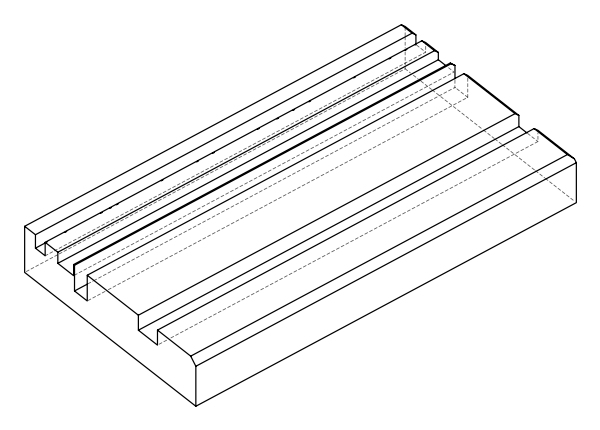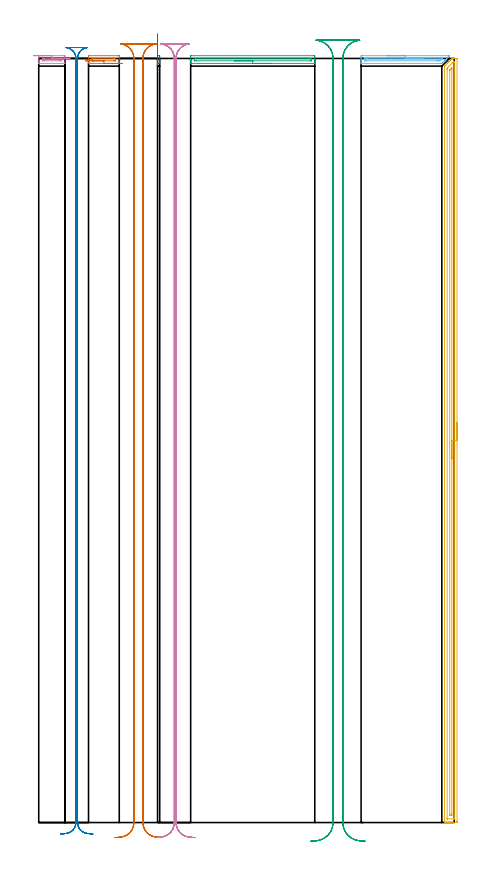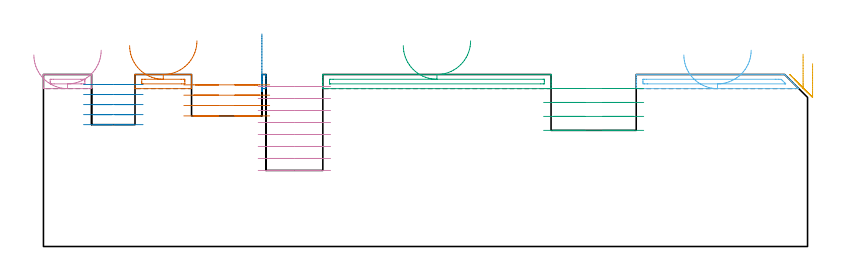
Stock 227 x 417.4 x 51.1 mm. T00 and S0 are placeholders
(PLAN: 10 operations, 4 tool changes, 51.6 min)
(1 AREA_MILL | FG_CHAMFER_SURFACE | UGT0205_001 | 0.43 min | 200 mm3)
(2 AREA_MILL_1 | FG_CHAMFER_SURFACE_1 | UGT0205_001 | 0.18 min | 62 mm3)
(3 AREA_MILL_2 | FG_CHAMFER_SURFACE_2 | UGT0205_001 | 1.25 min | 648 mm3)
(4 AREA_MILL_3 | FG_CHAMFER_SURFACE_3 | UGT0205_001 | 0.39 min | 153 mm3)
(5 AREA_MILL_4 | FG_CHAMFER_SURFACE_4 | UGT0205_001 | 10.17 min | 9648 mm3)
(6 AREA_MILL_5 | FG_CHAMFER_SURFACE_5 | UGT0205_001 | 0.91 min | 429 mm3)
(7 MILL_RECTANGULAR_SLOT | SLOT_RECTANGULAR | UGT0201_008 | Follow Part, ap 4, ae 75% | 7.32 min | 107254 mm3)
(8 MILL_RECTANGULAR_SLOT_1 | SLOT_RECTANGULAR_1 | NXT0201_011 | Follow Part, ap 3, ae 75% | 8.94 min | 80194 mm3)
(9 MILL_RECTANGULAR_SLOT_2 | SLOT_RECTANGULAR_2 | UGT0201_104 | Follow Part, ap 5, ae 75% | 7.46 min | 175250 mm3)
(10 MILL_RECTANGULAR_SLOT_3 | SLOT_RECTANGULAR_3 | UGT0201_008 | Follow Part, ap 4, ae 75% | 14.58 min | 200995 mm3)
(TOOL UGT0205_001 | Chamfer Mill 20 x 3 x 45 deg. | D20 FL50 Z2)
(TOOL UGT0201_008 | End Mill 16 mm | D16 FL32 Z4)
(TOOL NXT0201_011 | ENDMILL 12mm [2P460-1200-NA 1630] | D12 FL38 Z6)
(TOOL UGT0201_104 | End Mill 20 mm | D20 FL22 Z2)
(OP 1 AREA_MILL)
G17 G21 G94 G90
T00 M6
G54
G17 G0 G90 X45.6 Y414.7 S1061 M3
G43 Z61.1 H0
G94 G1 X45.562 Z60.228 F250.
X45.448 Z59.363
X45.259 Z58.512
X44.997 Z57.68
X44.663 Z56.874
X44.26 Z56.1
X43.792 Z55.364
X43.26 Z54.672
X42.671 Z54.029
X42.028 Z53.439
X41.336 Z52.908
X40.6 Z52.44
X39.826 Z52.037
X39.02 Z51.703
X38.188 Z51.441
X37.337 Z51.252
X36.472 Z51.138
X35.6 Z51.1
X27.22
X27.21 Y414.705 Z51.094
X27.2 Y414.731 Z51.067
Y418.893 Z46.907
X27.22 Y418.9 Z46.9
X43.716
X43.98 Y418.895 Z46.905
X44. Y418.893 Z46.907
X43.999 Y414.73 Z51.069
X43.99 Y414.705 Z51.094
X43.98 Y414.7 Z51.1
X35.6
Y416.114 Z49.686
X30.307
X30.117
X29.425 Y416.117 Z49.683
X29.23 Y416.119 Z49.681
X29.208 Y416.123 Z49.677
X29.206 Y416.127 Z49.673
X29.201 Y416.147 Z49.653
X29.2 Y416.8 Z49.
X29.201 Y417.023 Z48.777
X29.205 Y417.246 Z48.554
X29.21 Y417.395 Z48.405
X29.218 Y417.479 Z48.321
X29.253 Y417.481 Z48.319
X29.425 Y417.484 Z48.316
X29.616 Y417.485 Z48.315
X41.083 Y417.486 Z48.314
X41.775 Y417.483 Z48.317
X41.97 Y417.481 Z48.319
X41.992 Y417.477 Z48.323
X41.994 Y417.473 Z48.327
X41.999 Y417.453 Z48.347
X42. Y416.8 Z49.
X41.999 Y416.577 Z49.223
X41.995 Y416.354 Z49.446
X41.99 Y416.205 Z49.595
X41.982 Y416.121 Z49.679
X41.947 Y416.119 Z49.681
X41.775 Y416.116 Z49.684
X41.584 Y416.115 Z49.685
X40.893 Y416.114 Z49.686
X35.6
X34.728 Z49.724
X33.864 Z49.838
X33.012 Z50.026
X32.18 Z50.289
X31.374 Z50.623
X30.6 Z51.025
X29.864 Z51.494
X29.172 Z52.025
X28.529 Z52.615
X27.94 Z53.258
X27.409 Z53.95
X26.94 Z54.686
X26.537 Z55.46
X26.203 Z56.266
X25.941 Z57.098
X25.752 Z57.949
X25.638 Z58.814
X25.6 Z59.686
G0 Z61.1
M5
M2
(OP 2 AREA_MILL_1)
G17 G21 G94 G90
T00 M6
G54
G17 G0 G90 X64.9 Y416.779 S1061 M3
G43 Z63.14 H0
G94 G1 Y416.191 Z62.496 F250.
Y415.661 Z61.803
Y415.193 Z61.067
Y414.791 Z60.293
Y414.458 Z59.486
Y414.197 Z58.654
Y414.009 Z57.802
Y413.897 Z56.937
Y413.86 Z56.065
Y413.899 Z55.194
Y414.014 Z54.329
Y414.204 Z53.477
Y414.467 Z52.646
Y414.802 Z51.84
Y415.206 Z51.067
Y415.676 Z50.332
Y416.208 Z49.64
Y416.798 Z48.998
Y417.976 Z47.821
X64.904 Y418.549 Z47.246
X64.91 Y418.892 Z46.903
X65.145 Y418.897 Z46.9
X65.5 Y418.9
X65.855 Y418.897
X66.09 Y418.892 Z46.903
X66.1 Y418.549 Z47.246
Y417.976 Z47.821
Y417.674 Z48.122
Y415.926 Z49.869
Y415.322 Z50.477
Y414.942 Z50.857
X66.098 Y414.82 Z50.972
X66.09 Y414.702 Z51.088
X65.946 Y414.7 Z51.1
X65.054
X64.91 Y414.702 Z51.088
X64.902 Y414.82 Z50.972
X64.9 Y414.943 Z50.857
Y415.322 Z50.477
Y415.926 Z49.869
Y416.227 Z49.569
Y416.798 Z48.998
Y417.441 Z48.409
Y418.133 Z47.878
Y418.869 Z47.409
Y419.643 Z47.006
Y420.449 Z46.672
Y421.281 Z46.41
Y422.133 Z46.221
Y422.997 Z46.107
Y423.869 Z46.069
Y424.741 Z46.107
Y425.606 Z46.221
Y426.457 Z46.41
Y427.289 Z46.672
Y428.095 Z47.006
Y428.869 Z47.409
Y429.605 Z47.878
Y430.297 Z48.409
Y430.94 Z48.998
G0 Z61.1
M5
M2
(OP 3 AREA_MILL_2)
G17 G21 G94 G90
T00 M6
G54
G17 G0 G90 X126.9 Y414.7 S1061 M3
G43 Z61.1 H0
G94 G1 X126.862 Z60.228 F250.
X126.748 Z59.363
X126.559 Z58.512
X126.297 Z57.68
X125.963 Z56.874
X125.56 Z56.1
X125.092 Z55.364
X124.56 Z54.672
X123.971 Z54.029
X123.328 Z53.439
X122.636 Z52.908
X121.9 Z52.44
X121.126 Z52.037
X120.32 Z51.703
X119.488 Z51.441
X118.636 Z51.252
X117.772 Z51.138
X116.9 Z51.1
X83.114
X83.01 Y414.703 Z51.089
X83.002 Y414.788 Z51.004
X83. Y414.88 Z50.918
Y415.5 Z50.299
Y416.351 Z49.447
Y416.8 Z48.996
Y417.024 Z48.773
Y417.674 Z48.123
Y417.898 Z47.899
X83.005 Y418.549 Z47.245
X83.01 Y418.891 Z46.903
X83.206 Y418.896 Z46.901
X83.559 Y418.9 Z46.9
X150.241 Y418.899 Z46.901
X150.594 Y418.896
X150.79 Y418.891 Z46.903
X150.8 Y418.549 Z47.245
Y417.898 Z47.899
Y417.674 Z48.123
Y417.024 Z48.773
Y416.8 Z48.996
Y416.351 Z49.447
Y414.88 Z50.918
X150.798 Y414.788 Z51.004
X150.79 Y414.703 Z51.089
X150.686 Y414.7 Z51.1
X116.9
Y416.114 Z49.686
X86.034
X85.337 Y416.116 Z49.684
X85.141 Y416.118 Z49.682
X85.03 Y416.121 Z49.679
X85.01 Y416.157 Z49.643
X85.004 Y416.253 Z49.547
X85.002 Y416.8 Z49.
Y417.129 Z48.671
X85.01 Y417.461 Z48.339
X85.018 Y417.48 Z48.32
X85.033 Y417.482 Z48.318
X85.075 Y417.484 Z48.316
X85.162 Y417.485 Z48.315
X85.337 Y417.486 Z48.314
X147.766
X148.463 Y417.484 Z48.316
X148.659 Y417.482 Z48.318
X148.77 Y417.479 Z48.321
X148.79 Y417.443 Z48.357
X148.796 Y417.347 Z48.453
X148.798 Y416.8 Z49.
Y416.471 Z49.329
X148.79 Y416.139 Z49.661
X148.782 Y416.12 Z49.68
X148.767 Y416.118 Z49.682
X148.725 Y416.116 Z49.684
X148.638 Y416.115 Z49.685
X148.463 Y416.114 Z49.686
X116.9
X116.028 Z49.724
X115.164 Z49.838
X114.312 Z50.026
X113.48 Z50.289
X112.674 Z50.623
X111.9 Z51.025
X111.164 Z51.494
X110.472 Z52.025
X109.829 Z52.615
X109.24 Z53.258
X108.708 Z53.95
X108.24 Z54.686
X107.837 Z55.46
X107.503 Z56.266
X107.241 Z57.098
X107.052 Z57.949
X106.938 Z58.814
X106.9 Z59.686
G0 Z61.1
M5
M2
(OP 4 AREA_MILL_3)
G17 G21 G94 G90
T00 M6
G54
G17 G0 G90 X-2.85 Y418.9 S1061 M3
G43 Z61.1 H0
Z56.9
G94 G1 X-2.812 Z56.028 F250.
X-2.698 Z55.164
X-2.509 Z54.312
X-2.247 Z53.48
X-1.913 Z52.674
X-1.51 Z51.9
X-1.042 Z51.164
X-0.51 Z50.472
X0.079 Z49.829
X0.722 Z49.24
X1.414 Z48.709
X2.15 Z48.24
X2.924 Z47.837
X3.73 Z47.503
X4.562 Z47.241
X5.414 Z47.052
X6.278 Z46.938
X7.15 Z46.9
X13.791
X14.057 Y418.898 Z46.902
X14.299 Y418.891 Z46.906
X14.3 Y418.678 Z47.12
Y418.549 Z47.249
X14.299 Y414.803 Z50.995
X14.29 Y414.704 Z51.091
X14.234 Y414.7 Z51.1
X0.066
X0.01 Y414.704 Z51.09
X0. Y414.804 Z50.994
Y418.678 Z47.12
X0.001 Y418.891 Z46.906
X0.244 Y418.9 Z46.9
X7.15
Y417.486 Z48.314
X11.135
X11.326
X12.02 Y417.484 Z48.316
X12.216 Y417.482 Z48.318
X12.286 Y417.479 Z48.321
X12.29 Y417.457 Z48.343
X12.297 Y417.401 Z48.399
X12.299 Y416.8 Z49.
X12.3 Y416.524 Z49.276
X12.297 Y416.248 Z49.552
X12.294 Y416.169 Z49.631
X12.29 Y416.125 Z49.675
X12.278 Y416.121 Z49.679
X12.194 Y416.118 Z49.682
X12.02 Y416.115 Z49.685
X11.829 Y416.114 Z49.686
X11.135
X2.974
X2.28 Y416.116 Z49.684
X2.084 Y416.118 Z49.682
X2.014 Y416.121 Z49.679
X2.01 Y416.143 Z49.657
X2.003 Y416.199 Z49.601
X2.001 Y416.8 Z49.
X2. Y417.076 Z48.724
X2.003 Y417.352 Z48.448
X2.006 Y417.431 Z48.369
X2.01 Y417.475 Z48.325
X2.022 Y417.479 Z48.321
X2.106 Y417.482 Z48.318
X2.28 Y417.485 Z48.315
X2.471 Y417.486 Z48.314
X3.165
X7.15
X8.022 Z48.352
X8.886 Z48.466
X9.738 Z48.655
X10.57 Z48.917
X11.376 Z49.251
X12.15 Z49.654
X12.886 Z50.123
X13.578 Z50.654
X14.221 Z51.243
X14.81 Z51.886
X15.342 Z52.579
X15.81 Z53.314
X16.213 Z54.088
X16.547 Z54.894
X16.809 Z55.726
X16.998 Z56.578
X17.112 Z57.443
X17.15 Z58.314
G0 Z61.1
M5
M2
(OP 5 AREA_MILL_4)
G17 G21 G94 G90
T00 M6
G54
G17 G0 G90 X228.5 Y218.7 S1061 M3
G43 Z61.1 H0
Z54.3
G94 G1 Y218.662 Z53.428 F250.
Y218.548 Z52.564
Y218.359 Z51.712
Y218.097 Z50.88
Y217.763 Z50.074
Y217.36 Z49.3
Y216.892 Z48.564
Y216.36 Z47.872
Y215.771 Z47.229
Y215.128 Z46.64
Y214.436 Z46.108
Y213.7 Z45.64
Y212.926 Z45.237
Y212.12 Z44.903
Y211.288 Z44.641
Y210.436 Z44.452
Y209.572 Z44.338
Y208.7 Z44.3
Y1.157
X228.499 Y0.614 Z44.301
X228.497 Y0.268 Z44.302
X228.493 Y0.01 Z44.304
X228.158 Y0. Z44.639
X224.663 Z48.131
X224.117 Z48.679
X223.79 Z49.006
X223.244 Z49.552
X222.916 Z49.879
X221.957 Z50.843
X221.828 Y0.001 Z50.964
X221.808 Z50.984
X221.702 Y0.01 Z51.088
X221.7 Y0.168 Z51.1
Y412.32
X221.707 Y413.2 Z51.093
X221.717 Y413.214 Z51.083
X222.042 Y413.544 Z50.755
X223.213 Y414.714 Z49.585
X223.353 Y414.855 Z49.443
X223.499 Y415. Z49.299
X223.641 Y415.142 Z49.157
X223.79 Y415.292 Z49.006
X223.945 Y415.446 Z48.853
X224.068 Y415.569 Z48.73
X224.226 Y415.729 Z48.568
X224.748 Y416.249 Z48.051
X224.987 Y416.488 Z47.811
X225.1 Y416.602 Z47.696
X225.537 Y417.037 Z47.263
X225.683 Y417.183 Z47.117
X225.883 Y417.381 Z46.915
X225.908 Y417.398 Z46.889
X225.974 Y417.4 Z46.825
X226.001 Z46.798
X227.612 Z45.184
X228.158 Z44.638
X228.484 Y417.399 Z44.313
X228.491 Y417.396 Z44.306
X228.5 Y417.058 Z44.3
Y208.7
X227.086 Z45.714
X227.085 Y2.603 Z45.715
X227.084 Y2.4 Z45.716
X227.08 Y2.056 Z45.72
X227.079 Y2.02 Z45.721
X227.036 Y2.01 Z45.764
X226.932 Y2.005 Z45.868
X226.801 Y2.001 Z45.999
X223.307 Y2. Z49.493
X223.162 Y2.003 Z49.638
X223.132 Y2.006 Z49.668
X223.123 Y2.01 Z49.677
X223.12 Y2.017 Z49.68
X223.117 Y2.052 Z49.683
X223.115 Y2.197 Z49.685
X223.114 Y411.224 Z49.686
X223.115 Y411.427 Z49.685
X223.121 Y412.111 Z49.679
X223.123 Y412.162 Z49.677
X223.154 Y412.195 Z49.646
X223.272 Y412.321 Z49.528
X223.974 Y413.025 Z48.826
X225.949 Y415. Z46.851
X226.183 Y415.232 Z46.617
X226.261 Y415.306 Z46.539
X226.323 Y415.362 Z46.477
X226.363 Y415.39 Z46.437
X226.41 Y415.392 Z46.39
X226.893 Y415.399 Z45.907
X227.038 Y415.397 Z45.762
X227.068 Y415.394 Z45.732
X227.077 Y415.39 Z45.723
X227.08 Y415.383 Z45.72
X227.083 Y415.349 Z45.717
X227.085 Y415.203 Z45.715
X227.086 Y208.7 Z45.714
X225.672 Z47.128
X225.671 Y4.942 Z47.129
X225.669 Y4.186 Z47.131
X225.667 Y4.053 Z47.133
X225.665 Y4.012 Z47.135
X225.627 Y4.009 Z47.173
X225.537 Y4.006 Z47.263
X224.845 Y4. Z47.955
X224.663 Y4.002 Z48.137
X224.603 Y4.005 Z48.197
X224.555 Y4.01 Z48.245
X224.535 Y4.017 Z48.265
X224.534 Y4.049 Z48.266
X224.53 Y4.186 Z48.27
X224.529 Y4.324 Z48.271
Y410.672
X224.531 Y410.81 Z48.269
X224.535 Y411.084 Z48.265
X224.541 Y411.131 Z48.259
X224.553 Y411.146 Z48.247
X224.585 Y411.182 Z48.215
X224.663 Y411.264 Z48.137
X224.744 Y411.345 Z48.056
X224.827 Y411.427 Z47.973
X225.187 Y411.785 Z47.613
X225.537 Y412.13 Z47.263
X225.633 Y412.222 Z47.167
X225.665 Y412.201 Z47.135
X225.667 Y412.187 Z47.133
X225.671 Y411.427 Z47.129
Y411.29
X225.672 Y208.7 Z47.128
Y207.828 Z47.167
Y206.964 Z47.28
Y206.112 Z47.469
Y205.28 Z47.732
Y204.474 Z48.065
Y203.7 Z48.468
Y202.964 Z48.937
Y202.272 Z49.468
Y201.629 Z50.057
Y201.04 Z50.701
Y200.508 Z51.393
Y200.04 Z52.128
Y199.637 Z52.902
Y199.303 Z53.708
Y199.041 Z54.54
Y198.852 Z55.392
Y198.738 Z56.257
Y198.7 Z57.128
G0 Z61.1
M5
M2
(OP 6 AREA_MILL_5)
G17 G21 G94 G90
T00 M6
G54
G17 G0 G90 X190.25 Y418.9 S1061 M3
G43 Z61.1 H0
Z56.9
G94 G1 X190.288 Z56.028 F250.
X190.402 Z55.164
X190.591 Z54.312
X190.853 Z53.48
X191.187 Z52.674
X191.59 Z51.9
X192.058 Z51.164
X192.589 Z50.472
X193.179 Z49.829
X193.822 Z49.24
X194.514 Z48.709
X195.25 Z48.24
X196.024 Z47.837
X196.83 Z47.503
X197.662 Z47.241
X198.513 Z47.052
X199.378 Z46.938
X200.25 Z46.9
X224.201
X224.364 Y418.897 Z46.903
X224.382 Y418.894 Z46.904
X224.293 Y418.793 Z47.006
X223.831 Y418.331 Z47.469
X223.613 Y418.111 Z47.685
X222.997 Y417.497 Z48.303
X222.941 Y417.441 Z48.358
X222.739 Y417.237 Z48.559
X222.167 Y416.666 Z49.133
X222.051 Y416.551 Z49.248
X221.865 Y416.363 Z49.433
X221.336 Y415.836 Z49.964
X220.716 Y415.215 Z50.583
X220.554 Y415.051 Z50.743
X220.272 Y414.772 Z51.027
X220.201 Y414.706 Z51.092
X219.382 Y414.7 Z51.1
X176.224
X176.11 Y414.703 Z51.089
X176.102 Y414.796 Z50.996
X176.1 Y414.896 Z50.903
Y415.539 Z50.26
Y416.312 Z49.487
Y416.8 Z48.996
Y417.044 Z48.753
Y417.674 Z48.123
Y417.918 Z47.879
X176.104 Y418.549 Z47.245
X176.11 Y418.891 Z46.903
X176.315 Y418.897 Z46.9
X176.669 Y418.9
X200.25
Y417.486 Z48.314
X220.071 Y417.485 Z48.315
X220.272 Y417.484 Z48.316
X220.469 Y417.48 Z48.32
X220.516 Y417.477 Z48.323
X220.495 Y417.454 Z48.346
X220.352 Y417.303 Z48.497
X220.272 Y417.221 Z48.579
X219.618 Y416.568 Z49.232
X219.382 Y416.335 Z49.465
X219.171 Y416.133 Z49.667
X218.492 Y416.119 Z49.681
X218.298 Y416.116 Z49.684
X217.602 Y416.114 Z49.686
X217.41
X179.147
X178.449 Y416.115 Z49.685
X178.254 Y416.117 Z49.683
X178.129 Y416.121 Z49.679
X178.109 Y416.124 Z49.676
X178.105 Y416.139 Z49.661
X178.103 Y416.158 Z49.642
X178.1 Y416.268 Z49.532
X178.101 Y416.8 Z49.
X178.103 Y417.14 Z48.66
X178.11 Y417.478 Z48.322
X178.449 Y417.483 Z48.317
X178.642 Y417.485 Z48.315
X179.339 Y417.486 Z48.314
X179.53
X200.25
X201.121 Z48.352
X201.986 Z48.466
X202.838 Z48.655
X203.67 Z48.917
X204.476 Z49.251
X205.25 Z49.654
X205.986 Z50.123
X206.678 Z50.654
X207.321 Z51.243
X207.91 Z51.886
X208.441 Z52.579
X208.91 Z53.314
X209.313 Z54.088
X209.647 Z54.894
X209.909 Z55.726
X210.098 Z56.578
X210.212 Z57.443
X210.25 Z58.314
G0 Z61.1
M5
M2
(OP 7 MILL_RECTANGULAR_SLOT)
G17 G21 G94 G90
T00 M6
G54
G17 G0 G90 X67.197 Y-8.23 S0 M3
G43 Z61.1 H0
Z48.025
G94 G1 X64.208 Y-7.97 F250.
G2 X56.9 Y0. R8. F500.
G1 Y417.4
G2 X63.68 Y425.306 R8.
G1 X63.684 Y425.336
G3 X62.676 Y425.4 R8.
G1 X46.156
G3 X45.185 Y425.341 R8.
G1 X45.189 Y425.311
G2 X52. Y417.4 R8.
G1 Y0.
G2 X44.692 Y-7.97 R8.
G1 X41.703 Y-8.23 F250.
G0 X67.197 Z44.95
G1 X64.208 Y-7.97
G2 X56.9 Y0. R8. F500.
G1 Y417.4
G2 X64.208 Y425.37 R8.
G1 Y425.4
X44.692
Y425.37
G2 X52. Y417.4 R8.
G1 Y0.
G2 X44.692 Y-7.97 R8.
G1 X41.703 Y-8.23 F250.
G0 X67.197 Z41.875
G1 X64.208 Y-7.97
G2 X56.9 Y0. R8. F500.
G1 Y417.4
G2 X64.208 Y425.37 R8.
G1 Y425.4
X44.692
Y425.37
G2 X52. Y417.4 R8.
G1 Y0.
G2 X44.692 Y-7.97 R8.
G1 X41.703 Y-8.23 F250.
G0 X67.197 Z38.8
G1 X64.208 Y-7.97
G2 X56.9 Y0. R8. F500.
G1 Y417.4
G2 X64.208 Y425.37 R8.
G1 Y425.4
X44.692
Y425.37
G2 X52. Y417.4 R8.
G1 Y0.
G2 X44.692 Y-7.97 R8.
G1 X41.703 Y-8.23 F250.
G0 Z61.1
M5
M2
(OP 8 MILL_RECTANGULAR_SLOT_1)
G17 G21 G94 G90
T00 M6
G54
G17 G0 G90 X29.586 Y-6.27 S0 M3
G43 Z61.1 H1
Z48.12
G94 G1 X26.601 Y-5.97 F250.
G2 X21.2 Y0. R6. F500.
G1 Y417.4
G2 X25.958 Y423.27 R6.
G1 X25.963 Y423.3
G3 X24.87 Y423.4 R6.
G1 X16.629
G3 X15.536 Y423.3 R6.
G1 X15.542 Y423.27
G2 X20.3 Y417.4 R6.
G1 Y0.
G2 X14.899 Y-5.97 R6.
G1 X11.914 Y-6.27 F250.
G0 X29.586 Z45.14
G1 X26.601 Y-5.97
G2 X21.2 Y0. R6. F500.
G1 Y417.4
G2 X26.601 Y423.37 R6.
G1 Y423.4
X14.899
Y423.37
G2 X20.3 Y417.4 R6.
G1 Y0.
G2 X14.899 Y-5.97 R6.
G1 X11.914 Y-6.27 F250.
G0 X29.586 Z42.16
G1 X26.601 Y-5.97
G2 X21.2 Y0. R6. F500.
G1 Y417.4
G2 X26.601 Y423.37 R6.
G1 Y423.4
X14.899
Y423.37
G2 X20.3 Y417.4 R6.
G1 Y0.
G2 X14.899 Y-5.97 R6.
G1 X11.914 Y-6.27 F250.
G0 X29.586 Z39.18
G1 X26.601 Y-5.97
G2 X21.2 Y0. R6. F500.
G1 Y417.4
G2 X26.601 Y423.37 R6.
G1 Y423.4
X14.899
Y423.37
G2 X20.3 Y417.4 R6.
G1 Y0.
G2 X14.899 Y-5.97 R6.
G1 X11.914 Y-6.27 F250.
G0 X29.586 Z36.2
G1 X26.601 Y-5.97
G2 X21.2 Y0. R6. F500.
G1 Y417.4
G2 X26.601 Y423.37 R6.
G1 Y423.4
X14.899
Y423.37
G2 X20.3 Y417.4 R6.
G1 Y0.
G2 X14.899 Y-5.97 R6.
G1 X11.914 Y-6.27 F250.
G0 Z61.1
M5
M2
(OP 9 MILL_RECTANGULAR_SLOT_2)
G17 G21 G94 G90
T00 M6
G54
G17 G0 G90 X178.317 Y-10.202 S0 M3
G43 Z61.1 H0
Z46.95
G94 G1 X175.326 Y-9.97 F250.
G2 X166.1 Y0. R10. F500.
G1 Y417.4
G2 X175.326 Y427.37 R10.
G1 Y427.4
X151.574
Y427.37
G2 X160.8 Y417.4 R10.
G1 Y0.
G2 X151.574 Y-9.97 R10.
G1 X148.583 Y-10.202 F250.
G0 X178.317 Z42.8
G1 X175.326 Y-9.97
G2 X166.1 Y0. R10. F500.
G1 Y417.4
G2 X175.326 Y427.37 R10.
G1 Y427.4
X151.574
Y427.37
G2 X160.8 Y417.4 R10.
G1 Y0.
G2 X151.574 Y-9.97 R10.
G1 X148.583 Y-10.202 F250.
G0 X178.317 Z38.65
G1 X175.326 Y-9.97
G2 X166.1 Y0. R10. F500.
G1 Y417.4
G2 X175.326 Y427.37 R10.
G1 Y427.4
X151.574
Y427.37
G2 X160.8 Y417.4 R10.
G1 Y0.
G2 X151.574 Y-9.97 R10.
G1 X148.583 Y-10.202 F250.
G0 X178.317 Z34.5
G1 X175.326 Y-9.97
G2 X166.1 Y0. R10. F500.
G1 Y417.4
G2 X175.326 Y427.37 R10.
G1 Y427.4
X151.574
Y427.37
G2 X160.8 Y417.4 R10.
G1 Y0.
G2 X151.574 Y-9.97 R10.
G1 X148.583 Y-10.202 F250.
G0 Z61.1
M5
M2
(OP 10 MILL_RECTANGULAR_SLOT_3)
G17 G21 G94 G90
T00 M6
G54
G17 G0 G90 X85.297 Y-8.23 S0 M3
G43 Z61.1 H0
Z47.537
G94 G1 X82.308 Y-7.97 F250.
G2 X75. Y0. R8. F500.
G1 Y417.4
G2 X82.058 Y425.344 R8.
G1 X82.061 Y425.374
G3 X81.42 Y425.4 R8.
G1 X67.66
G3 X67.031 Y425.375 R8.
G1 X67.034 Y425.345
G2 X74.1 Y417.4 R8.
G1 Y0.
G2 X66.792 Y-7.97 R8.
G1 X63.803 Y-8.23 F250.
G0 X85.297 Z43.975
G1 X82.308 Y-7.97
G2 X75. Y0. R8. F500.
G1 Y417.4
G2 X82.308 Y425.37 R8.
G1 Y425.4
X66.792
Y425.37
G2 X74.1 Y417.4 R8.
G1 Y0.
G2 X66.792 Y-7.97 R8.
G1 X63.803 Y-8.23 F250.
G0 X85.297 Z40.412
G1 X82.308 Y-7.97
G2 X75. Y0. R8. F500.
G1 Y417.4
G2 X82.308 Y425.37 R8.
G1 Y425.4
X66.792
Y425.37
G2 X74.1 Y417.4 R8.
G1 Y0.
G2 X66.792 Y-7.97 R8.
G1 X63.803 Y-8.23 F250.
G0 X85.297 Z36.85
G1 X82.308 Y-7.97
G2 X75. Y0. R8. F500.
G1 Y417.4
G2 X82.308 Y425.37 R8.
G1 Y425.4
X66.792
Y425.37
G2 X74.1 Y417.4 R8.
G1 Y0.
G2 X66.792 Y-7.97 R8.
G1 X63.803 Y-8.23 F250.
G0 X85.297 Z33.287
G1 X82.308 Y-7.97
G2 X75. Y0. R8. F500.
G1 Y417.4
G2 X82.308 Y425.37 R8.
G1 Y425.4
X66.792
Y425.37
G2 X74.1 Y417.4 R8.
G1 Y0.
G2 X66.792 Y-7.97 R8.
G1 X63.803 Y-8.23 F250.
G0 X85.297 Z29.725
G1 X82.308 Y-7.97
G2 X75. Y0. R8. F500.
G1 Y417.4
G2 X82.308 Y425.37 R8.
G1 Y425.4
X66.792
Y425.37
G2 X74.1 Y417.4 R8.
G1 Y0.
G2 X66.792 Y-7.97 R8.
G1 X63.803 Y-8.23 F250.
G0 X85.297 Z26.162
G1 X82.308 Y-7.97
G2 X75. Y0. R8. F500.
G1 Y417.4
G2 X82.308 Y425.37 R8.
G1 Y425.4
X66.792
Y425.37
G2 X74.1 Y417.4 R8.
G1 Y0.
G2 X66.792 Y-7.97 R8.
G1 X63.803 Y-8.23 F250.
G0 X85.297 Z22.6
G1 X82.308 Y-7.97
G2 X75. Y0. R8. F500.
G1 Y417.4
G2 X82.308 Y425.37 R8.
G1 Y425.4
X66.792
Y425.37
G2 X74.1 Y417.4 R8.
G1 Y0.
G2 X66.792 Y-7.97 R8.
G1 X63.803 Y-8.23 F250.
G0 Z61.1
M5
M2
